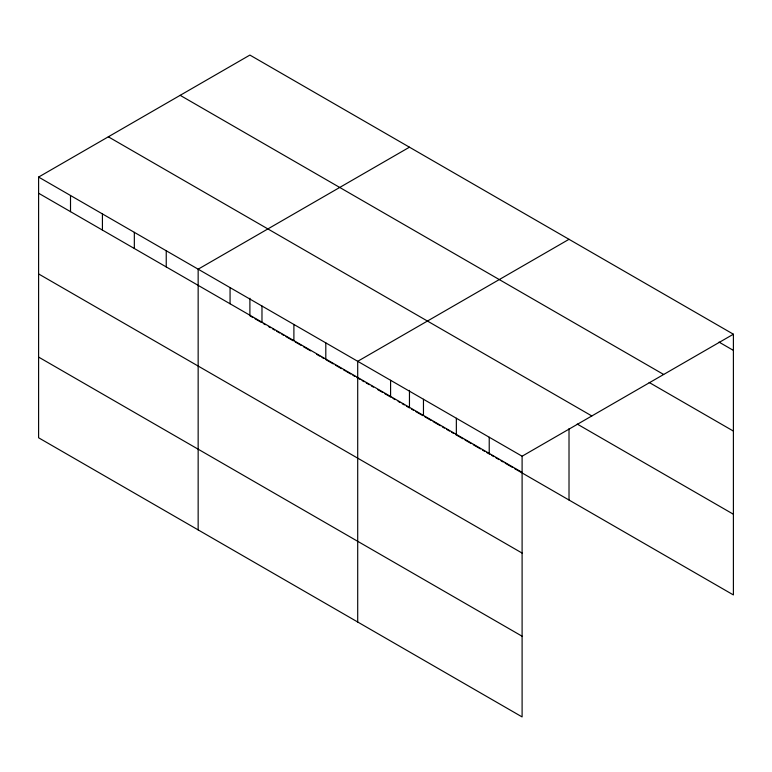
<?xml version="1.0" encoding="UTF-8"?>
<svg xmlns="http://www.w3.org/2000/svg" width="772" height="772" viewBox="0 0 772 772"><rect width="100%" height="100%" fill="white"/><g stroke="black" fill="none" stroke-linecap="round" stroke-linejoin="round"><path stroke-width="1.16" d="M38.6 177.068L522.104 456.213L522.104 716.927L38.6 437.782L38.6 177.068L249.896 55.073L733.4 334.218L733.4 594.932L514.451 468.527M409.459 147.191L198.153 269.187L198.153 529.901M569.012 239.31L357.706 361.306L357.706 622.02M522.104 456.213L733.4 334.218M719.012 342.083L733.4 350.392M180.175 95.332L663.669 374.478M649.146 382.449L733.4 431.085M108.331 136.808L591.825 415.954M577.234 424.069L733.4 514.239M38.6 193.232L522.104 472.387M252.984 317.572L249.896 315.787L249.896 298.243M255.049 318.759L261.225 322.329M263.281 323.516L265.336 324.703M268.424 326.488L270.49 327.675M272.545 328.862L274.61 330.049M276.665 331.236L279.753 333.022M281.809 334.208L283.874 335.405M285.93 336.592L293.138 340.751M295.193 341.938L301.37 345.499M303.425 346.696L310.633 350.855M316.81 354.416L319.897 356.201M321.953 357.388L324.018 358.575M326.073 359.771L333.282 363.93M335.337 365.117L341.513 368.678M343.579 369.875L345.634 371.062M346.667 371.65L350.777 374.034M352.843 375.221L354.898 376.408M356.953 377.595L360.041 379.38M362.107 380.567L364.162 381.754M366.217 382.941L369.305 384.726M371.371 385.913L373.426 387.11M377.547 389.484L382.69 392.456M384.745 393.643L390.922 397.213M392.987 398.4L395.042 399.587M398.13 401.372L400.195 402.559M402.251 403.746L404.306 404.933M406.371 406.12L409.459 407.905L409.459 390.362M411.515 409.092L413.57 410.279M415.635 411.476L422.834 415.635M424.899 416.822L431.075 420.383M433.131 421.58L440.339 425.739M442.395 426.926L444.45 428.113M446.515 429.3L449.603 431.085M451.659 432.272L453.714 433.459M455.779 434.646L462.988 438.814M465.043 440.001L471.219 443.562M473.275 444.749L480.483 448.918M482.539 450.105L484.604 451.292M486.659 452.479L489.747 454.264M491.803 455.451L493.868 456.638M495.923 457.825L499.011 459.61M501.067 460.797L503.132 461.984M505.187 463.181L512.396 467.34M38.6 273.935L522.104 553.08M38.6 357.079L522.104 636.224M569.012 428.682L569.012 500.024M489.226 437.232L489.226 453.396M456.348 418.25L456.348 434.414M423.461 399.269L423.461 415.433M390.584 380.287L390.584 396.451M325.803 342.874L325.803 359.048M293.891 324.452L293.891 340.626M261.978 306.03L261.978 322.204M230.066 287.609L230.066 303.782M166.241 250.765L166.241 266.929M134.338 232.333L134.338 248.507M102.425 213.912L102.425 230.085M70.513 195.49L70.513 211.663"/></g></svg>
